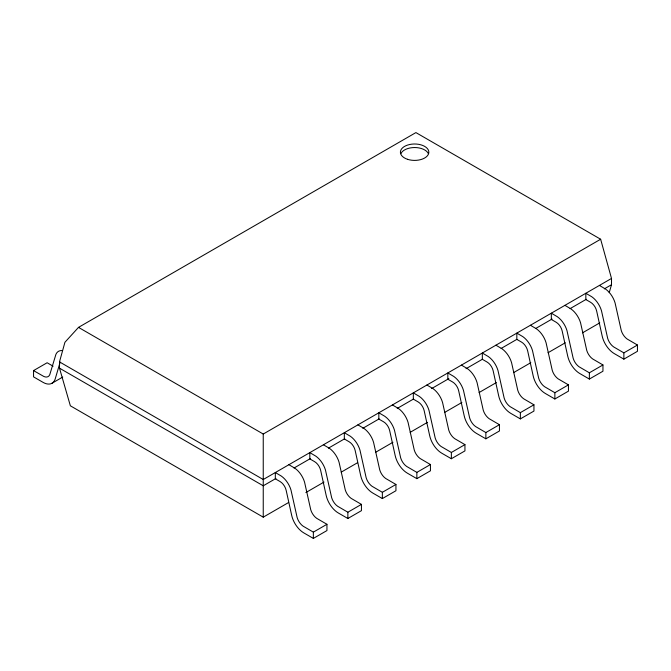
<?xml version="1.0" encoding="UTF-8"?>
<svg xmlns="http://www.w3.org/2000/svg" width="671" height="671" viewBox="0 0 671 671"><rect width="100%" height="100%" fill="white"/><g stroke="black" fill="none" stroke-linecap="round" stroke-linejoin="round"><path stroke-width="1.01" d="M288.631 502.504L263.242 517.165L70.363 405.804L59.493 368.161L59.493 361.887L64.928 342.285L78.507 327.381L415.911 132.59L600.637 239.237L611.507 278.448L611.507 284.722L609.218 292.648M60.164 362.155L55.232 378.847A17.932 10.35 60 0 1 43.061 382.361L33.55 376.867L33.55 370.593L47.129 362.751L53.093 366.19M51.709 383.418L62.747 377.043M78.507 327.381L263.242 434.036L600.637 239.237M611.507 278.448L263.242 479.522L59.493 361.887M275.915 478.473L263.242 485.796L59.493 368.161M294.024 468.022L310.321 458.612M328.421 448.161L344.718 438.75M362.826 428.299L379.123 418.889M397.232 408.429L413.529 399.027M431.638 388.568L448.84 378.637M466.035 368.706L482.332 359.295M501.145 348.442L516.829 339.383L521.585 342.126A8.966 5.175 60 0 1 527.674 350.908L533.185 375.928A17.932 10.35 60 0 0 545.355 393.491L554.867 398.985L568.446 391.143L568.446 384.869L558.163 378.872A10.233 5.905 60 0 1 552.25 370.333L546.06 342.705A16.658 9.62 60 0 0 536.431 328.807L530.417 325.267M535.819 328.421L552.04 319.052M570.056 308.652L586.278 299.291M604.303 288.882L611.507 284.722M305.867 492.548L324.009 482.08M341.237 472.132L357.568 462.705M375.71 452.229L392.938 442.281M410.174 432.334L427.402 422.378M444.638 412.43L461.866 402.483M479.102 392.535L496.339 382.587M513.567 372.631L530.803 362.684M548.031 352.736L565.267 342.789M582.503 332.841L599.731 322.885M313.357 532.137L326.945 524.294L326.945 530.568L313.357 538.41L303.854 532.925A17.932 10.35 60 0 1 291.684 515.362L286.165 490.342A8.966 5.175 60 0 0 280.084 481.56L275.328 478.817L275.328 472.543L281.342 476.083A16.658 9.62 60 0 1 290.971 489.981L297.161 517.609A10.233 5.905 60 0 0 303.074 526.148L313.357 532.137L313.357 538.41M347.863 512.225L361.443 504.382L361.443 510.656L347.863 518.498L338.352 513.005A17.932 10.35 60 0 1 326.181 495.441L320.671 470.421A8.966 5.175 60 0 0 314.582 461.64L309.826 458.897L309.826 452.623L315.84 456.163A16.658 9.62 60 0 1 325.469 470.061L331.659 497.689A10.233 5.905 60 0 0 337.58 506.228L347.863 512.225L347.863 518.498M382.361 492.304L395.94 484.462L395.94 490.736L382.361 498.578L372.85 493.084A17.932 10.35 60 0 1 360.679 475.521L355.169 450.501A8.966 5.175 60 0 0 349.079 441.719L344.332 438.977L344.332 432.703L350.346 436.242A16.658 9.62 60 0 1 359.975 450.14L366.165 477.769A10.233 5.905 60 0 0 372.078 486.307L382.361 492.304L382.361 498.578M416.859 472.384L430.447 464.542L430.447 470.816L416.859 478.658L407.356 473.164A17.932 10.35 60 0 1 395.185 455.601L389.666 430.589A8.966 5.175 60 0 0 383.586 421.799L378.83 419.056L378.83 412.782L384.844 416.322A16.658 9.62 60 0 1 394.473 430.228L400.662 457.848A10.233 5.905 60 0 0 406.576 466.387L416.859 472.384L416.859 478.658M451.365 452.464L464.944 444.621L464.944 450.895L451.365 458.738L441.853 453.252A17.932 10.35 60 0 1 429.683 435.68L424.173 410.669A8.966 5.175 60 0 0 418.083 401.887L413.328 399.136L413.328 392.862L419.341 396.41A16.658 9.62 60 0 1 428.979 410.308L435.169 437.937A10.233 5.905 60 0 0 441.082 446.475L451.365 452.464L451.365 458.738M485.863 432.543L499.45 424.701L499.45 430.975L485.863 438.817L476.36 433.332A17.932 10.35 60 0 1 464.189 415.76L458.67 390.748A8.966 5.175 60 0 0 452.59 381.967L447.834 379.216L447.834 372.942L453.848 376.49A16.658 9.62 60 0 1 463.476 390.388L469.666 418.016A10.233 5.905 60 0 0 475.58 426.555L485.863 432.543L485.863 438.817M520.361 412.631L533.948 404.789L533.948 411.063L520.361 418.897L510.857 413.411A17.932 10.35 60 0 1 498.687 395.848L493.168 370.828A8.966 5.175 60 0 0 487.087 362.046L482.332 359.304L482.332 353.03L488.345 356.569A16.658 9.62 60 0 1 497.974 370.467L504.164 398.096A10.233 5.905 60 0 0 510.086 406.634L520.361 412.631L520.361 418.897M516.829 339.383L516.829 333.11L522.852 336.649A16.658 9.62 60 0 1 532.48 350.547L538.67 378.176A10.233 5.905 60 0 0 544.584 386.714L554.867 392.711L568.446 384.869M589.364 372.791L602.952 364.949L602.952 371.222L589.364 379.065L579.861 373.571A17.932 10.35 60 0 1 567.691 356.007L562.172 330.988A8.966 5.175 60 0 0 556.091 322.206L551.336 319.463L551.336 313.189L557.349 316.729A16.658 9.62 60 0 1 566.978 330.627L573.168 358.255A10.233 5.905 60 0 0 579.081 366.794L589.364 372.791L589.364 379.065M623.871 352.871L637.45 345.028L637.45 351.302L623.871 359.144L614.359 353.659A17.932 10.35 60 0 1 602.189 336.087L596.67 311.076A8.966 5.175 60 0 0 590.589 302.285L585.833 299.543L585.833 293.269L591.847 296.808A16.658 9.62 60 0 1 601.476 310.715L607.666 338.335A10.233 5.905 60 0 0 613.588 346.873L623.871 352.871L623.871 359.144M599.421 285.427L605.435 288.966A16.658 9.62 60 0 1 615.064 302.873L621.254 330.493A10.233 5.905 60 0 0 627.167 339.031L637.45 345.028M564.915 305.347L570.929 308.886A16.658 9.62 60 0 1 580.558 322.785L586.748 350.413A10.233 5.905 60 0 0 592.669 358.951L602.952 364.949M495.919 345.188L501.933 348.727A16.658 9.62 60 0 1 511.562 362.625L517.752 390.254A10.233 5.905 60 0 0 523.665 398.792L533.948 404.789M461.413 365.108L467.427 368.647A16.658 9.62 60 0 1 477.056 382.545L483.246 410.174A10.233 5.905 60 0 0 489.167 418.712L499.45 424.701M426.915 385.02L432.929 388.568A16.658 9.62 60 0 1 442.558 402.466L448.748 430.094A10.233 5.905 60 0 0 454.661 438.633L464.944 444.621M392.409 404.94L398.431 408.48A16.658 9.62 60 0 1 408.06 422.386L414.25 450.006A10.233 5.905 60 0 0 420.163 458.545L430.447 464.542M357.911 424.86L363.925 428.4A16.658 9.62 60 0 1 373.554 442.298L379.744 469.926A10.233 5.905 60 0 0 385.666 478.465L395.94 484.462M323.414 444.781L329.427 448.32A16.658 9.62 60 0 1 339.056 462.218L345.246 489.847A10.233 5.905 60 0 0 351.159 498.385L361.443 504.382M288.907 464.701L294.921 468.241A16.658 9.62 60 0 1 304.559 482.139L310.748 509.767A10.233 5.905 60 0 0 316.662 518.306L326.945 524.294M33.55 370.593L43.833 376.473A10.233 5.905 60 0 0 49.746 374.762L55.936 354.288A16.658 9.62 60 0 1 61.925 350.556M554.867 392.711L554.867 398.985M263.242 434.036L263.242 517.165M400.906 153.617A14.217 8.203 0 0 1 414.636 147.536A14.217 8.203 0 0 1 428.366 153.617M407.523 159.304A14.217 8.203 0 0 0 428.844 152.2A14.217 8.203 0 0 0 407.523 145.087A14.217 8.203 0 0 0 407.523 159.304"/></g></svg>
